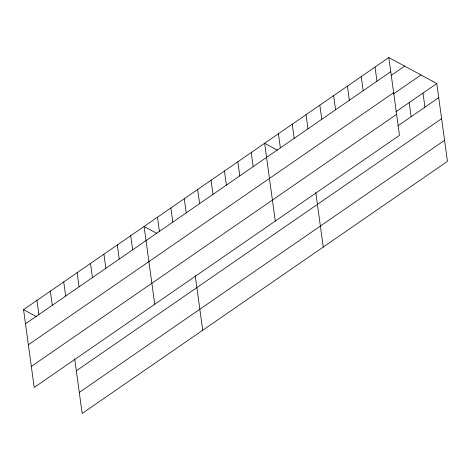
<?xml version="1.0" encoding="UTF-8"?>
<svg xmlns="http://www.w3.org/2000/svg" width="471" height="471" viewBox="0 0 471 471"><rect width="100%" height="100%" fill="white"/><g stroke="black" fill="none" stroke-linecap="round" stroke-linejoin="round"><path stroke-width="0.71" d="M388.828 57.556L399.485 135.348L34.206 387.456L23.55 309.659L388.828 57.556L436.794 83.544L447.45 161.341L82.172 413.444L74.695 358.884M25.487 323.789L390.765 71.686M391.46 75.242L404.66 66.134M28.366 344.801L393.644 92.693M393.367 94.017L420.968 74.971M395.993 111.704L436.794 83.544M31.327 366.444L396.611 114.341M397.93 125.834L438.731 97.674M76.326 370.789L441.61 118.68M79.293 392.431L444.571 140.329M277.419 150.202L264.637 143.272L275.294 221.064M156.878 233.392L144.091 226.469L154.747 304.26M23.55 309.659L36.332 316.589M422.993 93.07L424.93 107.2M409.193 102.596L411.13 116.72M375.034 67.082L376.965 81.206M361.233 76.602L363.165 90.732M347.433 86.128L349.37 100.258M333.633 95.654L335.57 109.778M319.833 105.174L321.77 119.304M306.032 114.7L307.969 128.83M315.782 192.492L323.253 247.051M292.232 124.226L294.169 138.35M278.438 133.746L280.369 147.876M251.243 152.516L253.174 166.646M237.849 161.759L239.786 175.889M224.455 171.002L226.392 185.132M211.061 180.246L212.998 194.376M197.667 189.489L199.604 203.619M195.235 275.688L202.713 330.248M184.273 198.733L186.21 212.863M170.879 207.982L172.816 222.106M157.485 217.225L159.422 231.349M130.697 235.712L132.634 249.836M117.303 244.955L119.24 259.085M103.914 254.199L105.845 268.329M90.52 263.442L92.451 277.572M77.126 272.685L79.057 286.815M63.732 281.929L65.663 296.059M50.338 291.172L52.275 305.302M36.944 300.416L38.881 314.546"/></g></svg>
